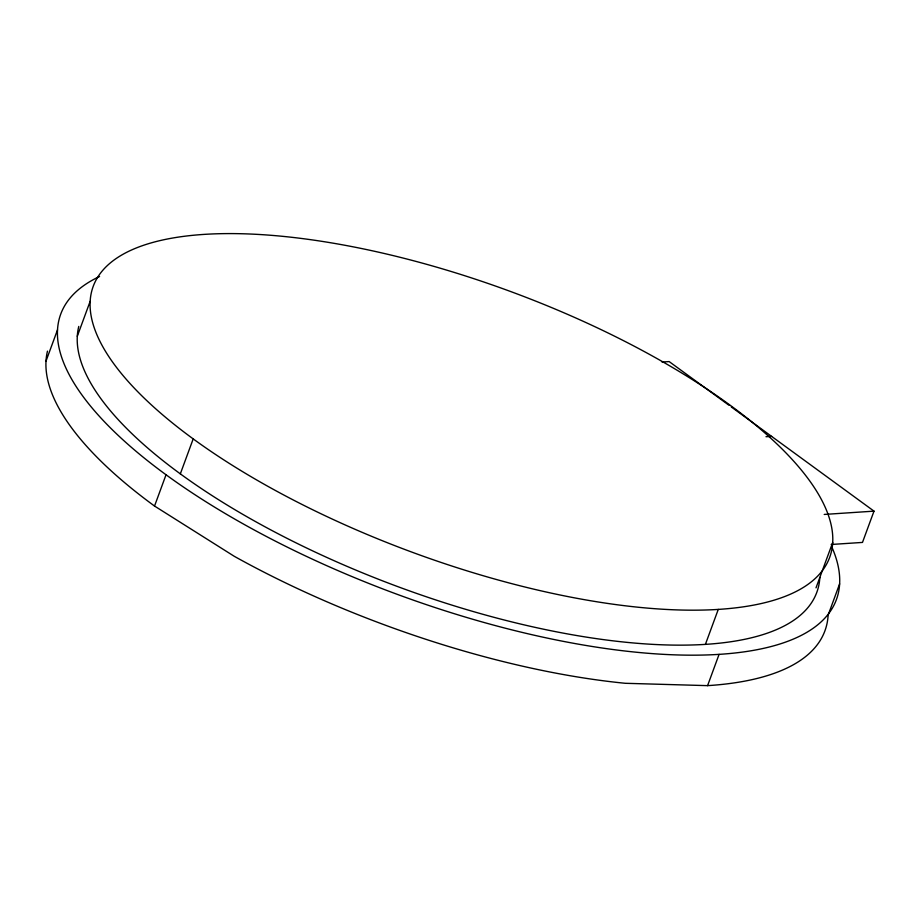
<?xml version="1.0" encoding="UTF-8"?>
<svg xmlns="http://www.w3.org/2000/svg" width="920" height="920" viewBox="0 0 920 920"><rect width="100%" height="100%" fill="white"/><g stroke="black" fill="none" stroke-linecap="round" stroke-linejoin="round"><path stroke-width="1.38" d="M46 361.123L57.511 329.854M77.291 336.283L90.16 301.311M839.626 583.843L828.126 615.112A413.275 146.763 20.2 0 1 707.583 685.641L625.335 683.295A413.275 146.763 20.2 0 1 234.266 556.301L154.537 506.046L166.037 474.766M180.331 473.869L193.2 438.897A392.368 139.334 20.2 0 1 373.129 250.976A392.368 139.334 20.2 0 1 817.972 575.782A392.368 139.334 20.2 0 1 193.2 438.897M705.398 644.38L718.267 609.408M707.583 685.641L719.083 654.373M816.005 587.846L832.715 542.455M731.296 406.95L874 511.14L862.488 542.42L831.197 544.479M824.216 514.441L874 511.14M765.992 436.712L771.581 436.367M661.997 362.02L669.162 361.583L728.996 405.272M831.967 547.331A413.275 146.763 20.2 0 1 396.094 593.918A413.275 146.763 20.2 0 1 99.578 276.494M819.846 577.415A392.368 139.334 20.2 0 1 427.478 597.16A392.368 139.334 20.2 0 1 78.775 326.428M154.537 506.046A413.275 146.763 20.2 0 1 47.472 351.129"/></g></svg>
